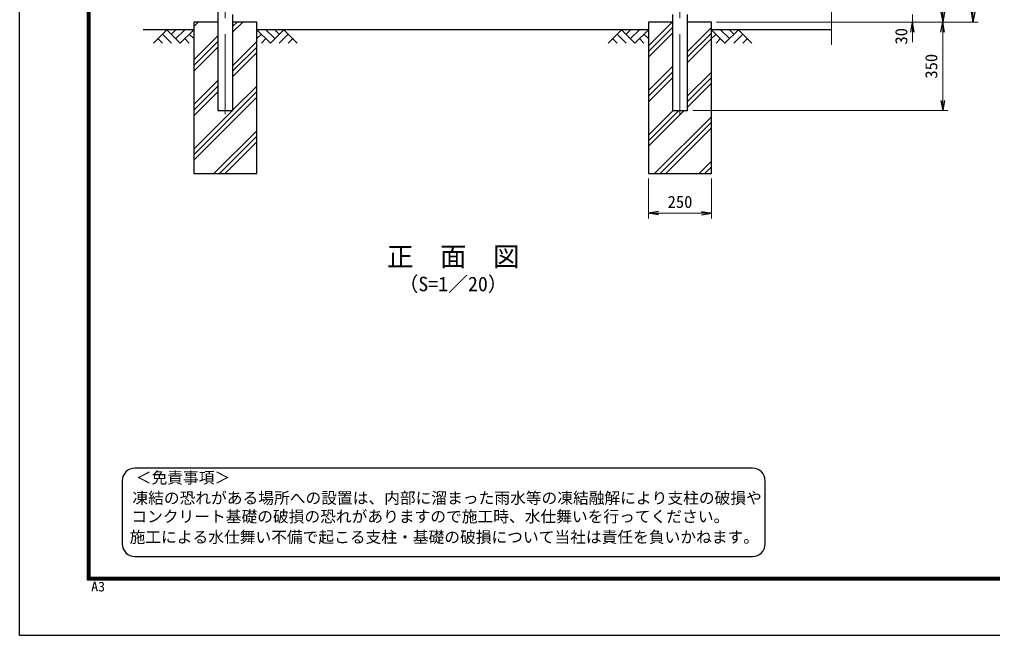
# Model space of a CAD drawing. Units: millimetres, scale not verified. Extents: x -4200 to 4200, y -2970 to 2970.
# Drawn here: x -4200 to -347, y -2970 to -529 of the extents above; entities that cross this region are included whole.
import ezdxf
from ezdxf.enums import TextEntityAlignment as Align

# ---------------------------------------------------------------- set-up
doc = ezdxf.new("R2010")
doc.units = ezdxf.units.MM
doc.header["$LTSCALE"] = 10
doc.linetypes.add('USER1', pattern=[50.8, 31.75, -6.35, 6.35, -6.35])
for name, color, linetype, lineweight in [('0-0_D-STR1', 1, 'Continuous', 25), ('0-2_D-BMK', 2, 'USER1', 13), ('0-4_D-STR-DIM', 7, 'Continuous', 13), ('0-7_D-DCR-HCH', 7, 'Continuous', 13), ('0-8_D-STR4', 7, 'Continuous', 25), ('0-9_D-BGD', 7, 'Continuous', 25), ('0-B_D-TTL-TXT', 7, 'Continuous', 25), ('0-C_D-TTL', 7, 'Continuous', 25)]:
    doc.layers.add(name, color=color, linetype=linetype, lineweight=lineweight)
doc.layers.add('0-5_0', color=7, linetype='Continuous')
doc.styles.add('ＭＳ ゴシック', font='')
doc.styles.get('ＭＳ ゴシック').set_extended_font_data('MS Gothic')

# ---------------------------------------------------------------- blocks, each defined once
blk = doc.blocks.new('_Open')
at = {"layer": '0-5_0'}
blk.add_line((-10, 1.667), (0, 0), dxfattribs=at)
blk.add_lwpolyline([(-10, -1.667), (0, 0), (-10, 0)], dxfattribs=at)

msp = doc.modelspace()

# ---------------------------------------------------------------- linework, layer by layer
at = {"layer": '0-0_D-STR1'}
for points in [[(-3414.9, 1716.66), (-3414.9, -889.77), (-3354.4, -889.77), (-3354.4, -509.77)], [(-1614.9, -509.77), (-1614.9, -889.77), (-1554.4, -889.77), (-1554.4, -509.77)]]:
    msp.add_lwpolyline(points, dxfattribs=at)
at = {"layer": '0-2_D-BMK'}
for p, q in [((-3384.65, -904.77), (-3384.65, 1745.23)), ((-1584.65, -904.77), (-1584.65, 1745.23))]:
    msp.add_line(p, q, dxfattribs=at)
at = {"layer": '0-4_D-STR-DIM'}
for p, q in [((-984.65, 349.58), (-984.65, -629.77)), ((-664.65, -509.77), (-664.65, -539.77)), ((-1439.65, -539.77), (-644.65, -539.77)), ((-1439.65, -539.77), (-404.65, -539.77)), ((-1439.65, -539.77), (-524.65, -539.77)), ((-1439.65, -539.77), (-524.65, -539.77)), ((-664.65, -579.77), (-664.65, -619.77)), ((-544.65, -579.77), (-544.65, -849.77)), ((-1534.4, -889.77), (-524.65, -889.77)), ((-1709.65, -1159.77), (-1709.65, -1317.09)), ((-1459.65, -1159.77), (-1459.65, -1317.09)), ((-1669.65, -1297.09), (-1499.65, -1297.09))]:
    msp.add_line(p, q, dxfattribs=at)
at = {"layer": '0-7_D-DCR-HCH'}
for p, q in [((-3616.08, -569.77), (-3669.29, -622.99)), ((-3616.08, -569.77), (-3562.87, -622.99)), ((-3598.34, -587.51), (-3580.6, -569.77)), ((-3580.6, -605.25), (-3545.13, -569.77)), ((-3562.87, -622.99), (-3509.65, -569.77)), ((-3509.65, -556.98), (-3492.45, -539.77)), ((-3354.4, -578.51), (-3315.67, -539.77)), ((-3354.4, -556.41), (-3337.77, -539.77)), ((-3206.44, -622.99), (-3259.65, -569.77)), ((-3188.7, -605.25), (-3224.18, -569.77)), ((-3153.23, -569.77), (-3206.44, -622.99)), ((-3170.87, -587.6), (-3188.7, -569.77)), ((-3153.23, -569.77), (-3100.02, -622.99)), ((-1816.08, -569.77), (-1869.29, -622.99)), ((-1816.08, -569.77), (-1762.87, -622.99)), ((-1798.34, -587.51), (-1780.6, -569.77)), ((-1780.6, -605.25), (-1745.13, -569.77)), ((-1762.87, -622.99), (-1709.65, -569.77)), ((-1709.65, -634.11), (-1615.32, -539.77)), ((-1709.65, -656.2), (-1614.9, -561.45)), ((-1554.4, -655.63), (-1459.65, -560.88)), ((-1406.44, -622.99), (-1459.65, -569.77)), ((-1388.7, -605.25), (-1424.18, -569.77)), ((-1353.23, -569.77), (-1406.44, -622.99)), ((-1370.87, -587.6), (-1388.7, -569.77)), ((-1353.23, -569.77), (-1300.02, -622.99)), ((-3651.55, -605.25), (-3633.73, -622.99)), ((-3633.82, -587.51), (-3598.18, -622.99)), ((-3545.13, -605.25), (-3527.31, -622.99)), ((-3527.39, -587.51), (-3509.65, -605.17)), ((-3509.65, -689.56), (-3414.9, -594.81)), ((-3354.4, -711.09), (-3259.65, -616.34)), ((-3241.92, -587.51), (-3259.65, -605.17)), ((-3224.18, -605.25), (-3242, -622.99)), ((-3135.49, -587.51), (-3171.13, -622.99)), ((-3117.76, -605.25), (-3135.57, -622.99)), ((-1851.55, -605.25), (-1833.73, -622.99)), ((-1833.82, -587.51), (-1798.18, -622.99)), ((-1745.13, -605.25), (-1727.31, -622.99)), ((-1727.39, -587.51), (-1709.65, -605.17)), ((-1709.65, -678.3), (-1614.9, -583.55)), ((-1554.4, -677.73), (-1459.65, -582.98)), ((-1554.4, -699.83), (-1459.65, -605.08)), ((-1441.92, -587.51), (-1459.65, -605.17)), ((-1424.18, -605.25), (-1442, -622.99)), ((-1335.49, -587.51), (-1371.13, -622.99)), ((-1317.76, -605.25), (-1335.57, -622.99)), ((-3509.65, -711.66), (-3414.9, -616.91)), ((-3509.65, -733.76), (-3414.9, -639.01)), ((-3354.4, -733.19), (-3259.65, -638.44)), ((-3354.4, -755.28), (-3259.65, -660.53)), ((-1709.65, -810.88), (-1614.9, -716.13)), ((-1709.65, -832.98), (-1614.9, -738.23)), ((-1709.65, -855.08), (-1614.9, -760.33)), ((-1554.4, -832.41), (-1459.65, -737.66)), ((-1554.4, -854.51), (-1459.65, -759.76)), ((-3509.65, -866.34), (-3414.9, -771.59)), ((-3509.65, -888.44), (-3414.9, -793.69)), ((-3354.4, -887.87), (-3259.65, -793.12)), ((-1554.4, -876.6), (-1459.65, -781.85)), ((-3509.65, -1065.21), (-3259.65, -815.21)), ((-3509.65, -910.53), (-3414.9, -815.78)), ((-3509.65, -1087.31), (-3259.65, -837.31)), ((-3509.65, -1043.12), (-3356.31, -889.77)), ((-1709.65, -1031.85), (-1567.57, -889.77)), ((-1709.65, -1009.76), (-1589.67, -889.77)), ((-1709.65, -987.66), (-1611.77, -889.77)), ((-1684.99, -1139.77), (-1459.65, -914.44)), ((-1662.89, -1139.77), (-1459.65, -936.53)), ((-1640.8, -1139.77), (-1459.65, -958.63)), ((-3429.53, -1139.77), (-3259.65, -969.89)), ((-3407.44, -1139.77), (-3259.65, -991.99)), ((-3385.34, -1139.77), (-3259.65, -1014.09)), ((-1508.21, -1139.77), (-1459.65, -1091.21)), ((-1486.12, -1139.77), (-1459.65, -1113.31)), ((-1464.02, -1139.77), (-1459.65, -1135.41))]:
    msp.add_line(p, q, dxfattribs=at)
at = {"layer": '0-8_D-STR4'}
for p, q in [((-3414.9, -539.77), (-3509.65, -539.77)), ((-3259.65, -539.77), (-3354.4, -539.77)), ((-1459.65, -539.77), (-1554.4, -539.77))]:
    msp.add_line(p, q, dxfattribs=at)
for points in [[(-3509.65, -539.77), (-3509.65, -1139.77), (-3259.65, -1139.77), (-3259.65, -539.77)], [(-1614.9, -539.77), (-1709.65, -539.77), (-1709.65, -1139.77), (-1459.65, -1139.77), (-1459.65, -539.77)]]:
    msp.add_lwpolyline(points, dxfattribs=at)
at = {"layer": '0-9_D-BGD'}
for p, q in [((-3509.65, -569.77), (-3709.65, -569.77)), ((-1709.65, -569.77), (-3259.65, -569.77)), ((-984.65, -569.77), (-1459.65, -569.77))]:
    msp.add_line(p, q, dxfattribs=at)
at = {"layer": '0-B_D-TTL-TXT', "color": 2}
for p, q in [((-1297.19, -2306.65), (-3742.74, -2306.65)), ((-3792.74, -2356.65), (-3792.74, -2606.65)), ((-1247.19, -2606.65), (-1247.19, -2356.65)), ((-3742.74, -2656.65), (-1297.19, -2656.65))]:
    msp.add_line(p, q, dxfattribs=at)
for centre, start, end in [((-3742.74, -2356.65), 90, 180), ((-1297.19, -2356.65), 0, 90), ((-3742.74, -2606.65), 180, 270), ((-1297.19, -2606.65), 270, 0)]:
    msp.add_arc(centre, 50, start, end, dxfattribs=at)
at = {"layer": '0-C_D-TTL', "color": 2}
msp.add_lwpolyline([(-4199.68, 2970.23), (4200.32, 2970.23), (4200.32, -2969.77), (-4199.68, -2969.77)], close=True, dxfattribs=at)
at = {"layer": '0-C_D-TTL'}
for points in [[(-3929.68, 2750.23), (3930.32, 2750.23), (3930.32, -2749.77), (-3929.68, -2749.77)], [(-3927.18, 2747.73), (3927.82, 2747.73), (3927.82, -2747.27), (-3927.18, -2747.27)], [(-3924.68, 2745.23), (3925.32, 2745.23), (3925.32, -2744.77), (-3924.68, -2744.77)], [(-3922.18, 2742.73), (3922.82, 2742.73), (3922.82, -2742.27), (-3922.18, -2742.27)], [(-3919.68, 2740.23), (3920.32, 2740.23), (3920.32, -2739.77), (-3919.68, -2739.77)]]:
    msp.add_lwpolyline(points, close=True, dxfattribs=at)

# ---------------------------------------------------------------- block references
at = {"layer": '0-4_D-STR-DIM', "xscale": 4, "yscale": 4}
for p, rotation in [((-544.65, -539.77), 270), ((-424.65, -539.77), 270), ((-664.65, -539.77), 90), ((-544.65, -539.77), 90), ((-544.65, -889.77), 270), ((-1709.65, -1297.09), 180)]:
    msp.add_blockref('_Open', p, dxfattribs=dict(at, rotation=rotation))
msp.add_blockref('_Open', (-1459.65, -1297.09), dxfattribs=at)

# ---------------------------------------------------------------- texts
at = {"layer": '0-4_D-STR-DIM', "style": 'ＭＳ ゴシック'}
for s, p in [('30', (-670.26, -628.66)), ('350', (-551.4, -763.65))]:
    msp.add_text(s, height=48.09, rotation=90, dxfattribs=at).set_placement(p, align=Align.BOTTOM_LEFT)
msp.add_text('250', height=48.09, dxfattribs=at).set_placement((-1633.65, -1290.34), align=Align.BOTTOM_LEFT)
at = {"layer": '0-B_D-TTL-TXT', "style": 'ＭＳ ゴシック'}
for s, height, p in [('正\u3000面\u3000図', 76.98, (-2744.55, -1530.17)), ('（S=1／20）', 57.7, (-2699.07, -1623.36)), ('＜免責事項＞ \u3000\u3000', 45.67, (-3739.03, -2380.83)), ('凍結の恐れがある場所への設置は、内部に溜まった雨水等の凍結融解により支柱の破損や', 45.67, (-3752.56, -2461.33)), ('コンクリート基礎の破損の恐れがありますので施工時、水仕舞いを行ってください。', 45.67, (-3756.67, -2534.75)), ('施工による水仕舞い不備で起こる支柱・基礎の破損について当社は責任を負いかねます。 ', 45.67, (-3763.66, -2616.24))]:
    msp.add_text(s, height=height, dxfattribs=at).set_placement(p, align=Align.BOTTOM_LEFT)
at = {"layer": '0-C_D-TTL', "style": 'ＭＳ ゴシック', "width": 1.05}
msp.add_text('A3', height=38.49, dxfattribs=at).set_placement((-3915.77, -2806.58), align=Align.BOTTOM_LEFT)

doc.saveas('drawing.dxf')
